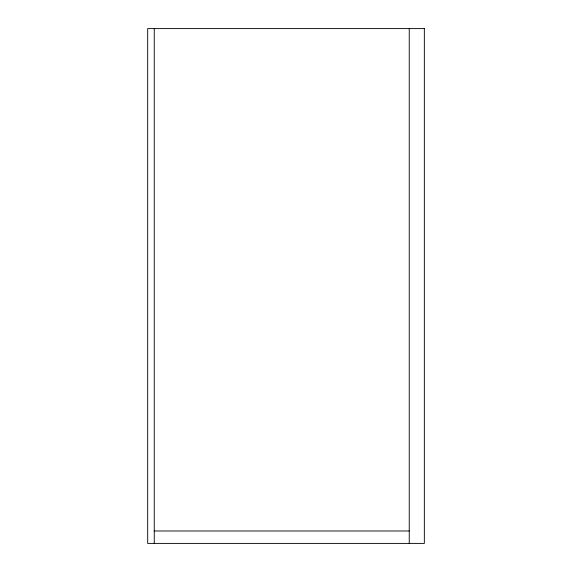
<?xml version="1.0" encoding="UTF-8"?>
<svg xmlns="http://www.w3.org/2000/svg" width="572" height="572" viewBox="0 0 572 572"><rect width="100%" height="100%" fill="white"/><g stroke="black" fill="none" stroke-linecap="round" stroke-linejoin="round"><path stroke-width="0.86" d="M154.254 530.988L409.245 530.988M409.245 28.6L409.245 543.4M154.254 28.6L154.254 543.4M424.345 28.6L147.683 28.6L147.683 543.4L424.345 543.4L424.345 28.6"/></g></svg>
